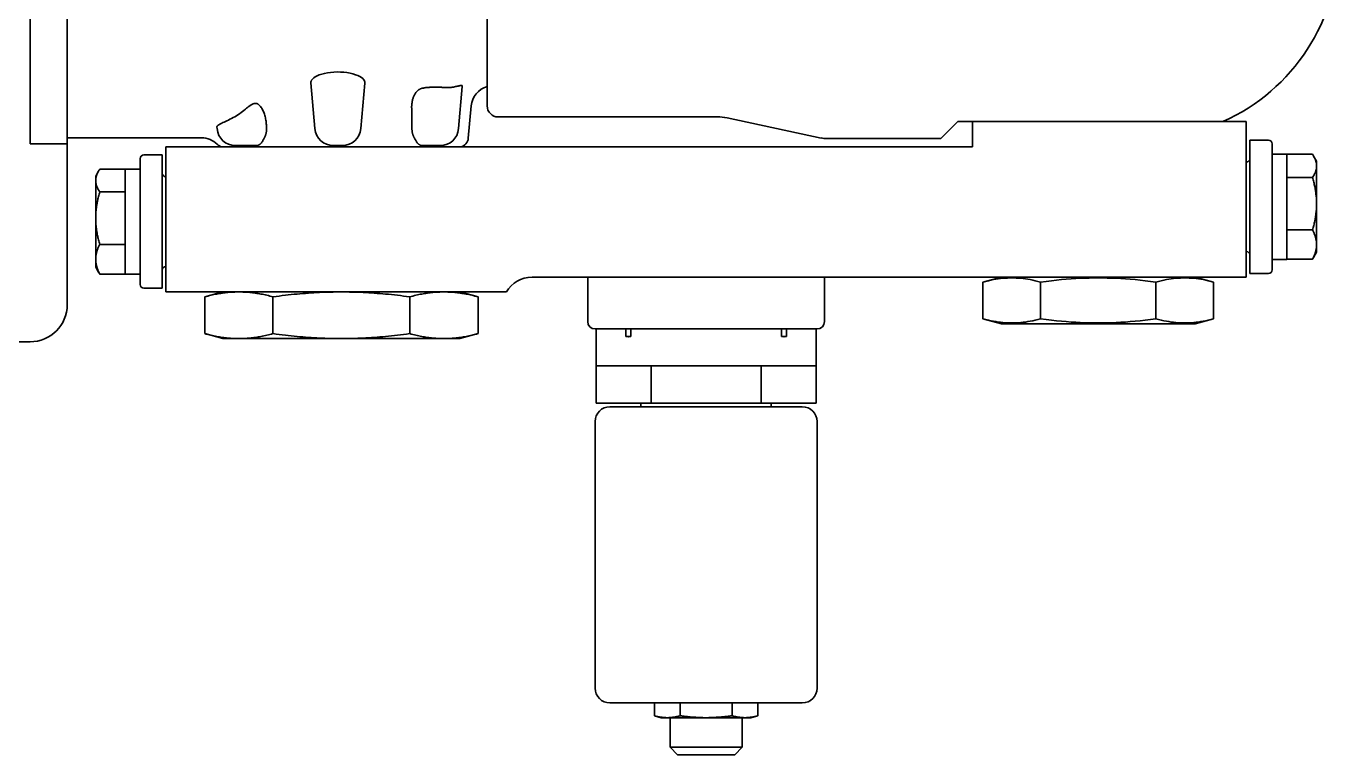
# Model space of a CAD drawing. Extents: x 39751 to 116307, y -36149 to -14965.
# Drawn here: x 54398.2 to 54575.6, y -20774.9 to -20676.5 of the extents above; entities that cross this region are included whole.
import ezdxf

# ---------------------------------------------------------------- set-up
doc = ezdxf.new("R2010")
doc.units = 0
doc.header["$LTSCALE"] = 1500
doc.layers.add('Visible Edges(Atlas Copco)', color=7, linetype='Continuous', lineweight=35)

# ---------------------------------------------------------------- blocks, each defined once
blk = doc.blocks.new('A$C58483152')
at = {"layer": 'Visible Edges(Atlas Copco)'}
for p, q in [((883.6, 570.03), (883.6, 443.88)), ((888.6, 570.03), (888.6, 443.88)), ((945.35, 564.89), (945.35, 449.02)), ((922.08, 445.94), (921.54, 452.11)), ((928.28, 445.94), (928.81, 452.06)), ((941.5, 445.94), (942, 451.64)), ((942.81, 444.64), (943.19, 449)), ((946.85, 447.52), (976.45, 447.52)), ((977.78, 447.38), (990.5, 444.67)), ((908.85, 445.94), (908.84, 446.13)), ((1006.67, 444.6), (1008.95, 446.88)), ((1010.95, 446.88), (1008.95, 446.88)), ((1047.95, 446.88), (1010.95, 446.88)), ((1010.95, 443.48), (1010.95, 446.88)), ((1047.95, 446.88), (1047.95, 425.88)), ((888.6, 443.88), (883.6, 443.88)), ((888.6, 444.7), (906.76, 444.7)), ((888.6, 442.15), (888.6, 443.88)), ((901.95, 443.48), (901.95, 423.88)), ((901.95, 443.48), (1010.95, 443.48)), ((911.34, 443.65), (912.38, 443.65)), ((914.14, 443.65), (912.38, 443.65)), ((924.57, 443.65), (925.79, 443.65)), ((937.97, 443.65), (936.67, 443.65)), ((937.97, 443.65), (939.01, 443.65)), ((991.25, 444.6), (1006.67, 444.6)), ((1048.45, 444.38), (1048.45, 426.38)), ((1048.45, 444.38), (1050.95, 444.38)), ((1051.45, 426.88), (1051.45, 443.88)), ((888.6, 422.15), (888.6, 442.15)), ((898.45, 441.88), (898.45, 424.88)), ((901.45, 442.38), (898.95, 442.38)), ((901.45, 424.38), (901.45, 442.38)), ((1053.45, 442.48), (1051.45, 442.48)), ((1053.45, 439.34), (1053.45, 442.48)), ((1056.9, 442.47), (1053.45, 442.47)), ((1057.45, 441.53), (1057.05, 442.23)), ((892.45, 439.53), (892.84, 440.21)), ((893, 440.46), (896.45, 440.46)), ((896.45, 440.48), (896.45, 437.38)), ((896.45, 440.48), (898.45, 440.48)), ((1057.45, 441.53), (1057.45, 440.9)), ((1057.45, 440.9), (1057.45, 435.79)), ((892.45, 438.92), (892.45, 439.53)), ((892.45, 433.84), (892.45, 438.92)), ((1056.9, 439.34), (1053.45, 439.34)), ((1053.45, 432.25), (1053.45, 439.34)), ((893, 437.38), (896.45, 437.38)), ((896.45, 437.38), (896.45, 430.3)), ((1057.45, 435.79), (1057.45, 430.28)), ((892.45, 428.3), (892.45, 433.84)), ((1056.9, 432.25), (1053.45, 432.25)), ((1053.45, 428.3), (1053.45, 432.25)), ((893, 430.3), (896.45, 430.3)), ((896.45, 430.3), (896.45, 426.3)), ((1057.45, 430.28), (1057.45, 429.23)), ((892.45, 427.23), (892.45, 428.3)), ((1053.45, 428.28), (1051.45, 428.28)), ((1053.45, 428.3), (1056.9, 428.3)), ((1053.45, 428.28), (1053.45, 428.3)), ((1057.45, 429.23), (1057.05, 428.53)), ((892.45, 427.23), (892.84, 426.56)), ((893, 426.3), (896.45, 426.3)), ((896.45, 426.3), (896.45, 426.28)), ((896.45, 426.28), (898.45, 426.28)), ((1047.95, 425.88), (951.42, 425.88)), ((958.95, 419.88), (958.95, 425.88)), ((990.95, 425.88), (990.95, 419.88)), ((1014.85, 425.88), (1012.36, 425.22)), ((1041.05, 425.88), (1043.54, 425.22)), ((1048.45, 426.38), (1050.95, 426.38)), ((901.45, 424.38), (898.95, 424.38)), ((1012.36, 420.25), (1012.36, 425.22)), ((1020.16, 420.25), (1020.16, 425.22)), ((1035.75, 420.25), (1035.75, 425.22)), ((1043.54, 420.25), (1043.54, 425.22)), ((947.95, 423.88), (901.95, 423.88)), ((909.65, 423.88), (907.18, 423.22)), ((907.18, 418.25), (907.18, 423.22)), ((916.41, 418.25), (916.41, 423.22)), ((934.89, 418.25), (934.89, 423.22)), ((941.65, 423.88), (944.13, 423.22)), ((944.13, 418.25), (944.13, 423.22)), ((959.95, 418.88), (960.95, 418.88)), ((960.07, 418.88), (960.07, 413.88)), ((988.95, 418.88), (960.95, 418.88)), ((964.09, 418.88), (964.09, 417.88)), ((964.78, 417.88), (964.78, 418.88)), ((985.13, 418.88), (985.13, 417.88)), ((985.82, 417.88), (985.82, 418.88)), ((988.95, 418.88), (989.95, 418.88)), ((989.84, 418.88), (989.84, 413.88)), ((1014.85, 419.58), (1012.36, 420.25)), ((1041.05, 419.58), (1014.85, 419.58)), ((1041.05, 419.58), (1043.54, 420.25)), ((883.6, 417.15), (863.6, 417.15)), ((909.65, 417.58), (907.18, 418.25)), ((911.8, 417.58), (909.65, 417.58)), ((925.65, 417.58), (911.8, 417.58)), ((939.51, 417.58), (925.65, 417.58)), ((941.65, 417.58), (939.51, 417.58)), ((941.65, 417.58), (944.13, 418.25)), ((964.09, 417.88), (964.78, 417.88)), ((985.13, 417.88), (985.82, 417.88)), ((960.07, 413.88), (967.51, 413.88)), ((960.07, 413.88), (960.07, 408.88)), ((967.51, 413.88), (982.39, 413.88)), ((967.51, 413.88), (967.51, 408.88)), ((982.39, 413.88), (989.84, 413.88)), ((982.39, 413.88), (982.39, 408.88)), ((989.84, 413.88), (989.84, 408.88)), ((967.51, 408.88), (960.07, 408.88)), ((961.95, 408.38), (987.95, 408.38)), ((966.14, 408.88), (966.14, 408.38)), ((982.39, 408.88), (967.51, 408.88)), ((989.84, 408.88), (982.39, 408.88)), ((983.76, 408.88), (983.76, 408.38)), ((959.95, 370.38), (959.95, 406.38)), ((989.95, 406.38), (989.95, 370.38)), ((987.95, 368.38), (961.95, 368.38)), ((967.95, 368.38), (967.95, 366.63)), ((971.45, 368.38), (971.45, 366.63)), ((978.45, 368.38), (978.45, 366.63)), ((981.95, 368.38), (981.95, 366.63)), ((968.89, 366.38), (967.95, 366.63)), ((969.7, 366.38), (968.89, 366.38)), ((974.95, 366.38), (969.7, 366.38)), ((970.09, 366.38), (970.09, 362.38)), ((980.2, 366.38), (974.95, 366.38)), ((979.82, 366.38), (979.82, 362.38)), ((981.01, 366.38), (980.2, 366.38)), ((981.01, 366.38), (981.95, 366.63)), ((979.82, 362.38), (970.09, 362.38)), ((971.09, 361.38), (970.09, 362.38)), ((978.82, 361.38), (979.82, 362.38)), ((971.09, 361.38), (978.82, 361.38))]:
    blk.add_line(p, q, dxfattribs=at)
at = {"layer": 'Visible Edges(Atlas Copco)', "flags": 128}
for points in [[(928.78, 452.38), (928.69, 452.54), (928.55, 452.69), (928.36, 452.84), (928.13, 452.98), (927.86, 453.11), (927.56, 453.22), (927.21, 453.33), (926.82, 453.43), (926.41, 453.5), (925.97, 453.55), (925.53, 453.58), (925.09, 453.59), (924.65, 453.57), (924.2, 453.53), (923.77, 453.47), (923.37, 453.39), (923, 453.29), (922.67, 453.18), (922.38, 453.06), (922.12, 452.92), (921.91, 452.78), (921.74, 452.63), (921.62, 452.47), (921.55, 452.32)], [(928.78, 452.38), (928.79, 452.37), (928.79, 452.36), (928.79, 452.35), (928.8, 452.34), (928.8, 452.33), (928.8, 452.32), (928.8, 452.31), (928.81, 452.29), (928.81, 452.28), (928.81, 452.27), (928.81, 452.26), (928.81, 452.24), (928.81, 452.23), (928.82, 452.21), (928.82, 452.2), (928.82, 452.19), (928.82, 452.17), (928.82, 452.16), (928.82, 452.14), (928.82, 452.13), (928.82, 452.11), (928.81, 452.09), (928.81, 452.08), (928.81, 452.06)], [(921.54, 452.11), (921.54, 452.12), (921.53, 452.13), (921.53, 452.14), (921.53, 452.15), (921.53, 452.16), (921.53, 452.17), (921.53, 452.18), (921.53, 452.19), (921.53, 452.2), (921.53, 452.21), (921.53, 452.22), (921.53, 452.23), (921.53, 452.23), (921.54, 452.24), (921.54, 452.25), (921.54, 452.26), (921.54, 452.27), (921.54, 452.28), (921.54, 452.28), (921.54, 452.29), (921.54, 452.3), (921.55, 452.31), (921.55, 452.32), (921.55, 452.32)], [(935.15, 448.8), (935.15, 448.91), (935.16, 449.02), (935.16, 449.13), (935.17, 449.23), (935.18, 449.34), (935.2, 449.44), (935.21, 449.55), (935.23, 449.65), (935.25, 449.75), (935.28, 449.85), (935.31, 449.95), (935.34, 450.05), (935.37, 450.14), (935.41, 450.23), (935.44, 450.32), (935.48, 450.41), (935.53, 450.49), (935.57, 450.57), (935.62, 450.65), (935.67, 450.73), (935.72, 450.8), (935.78, 450.87), (935.83, 450.94), (935.89, 451)], [(935.89, 451), (935.92, 451.03), (935.95, 451.06), (935.98, 451.08), (936.01, 451.11), (936.04, 451.13), (936.07, 451.16), (936.1, 451.18), (936.13, 451.2), (936.17, 451.22), (936.2, 451.24), (936.24, 451.26), (936.27, 451.28), (936.31, 451.3), (936.34, 451.31), (936.38, 451.33), (936.42, 451.34), (936.46, 451.35), (936.5, 451.37), (936.54, 451.38), (936.58, 451.39), (936.62, 451.4), (936.66, 451.41), (936.7, 451.42), (936.75, 451.42)], [(939.4, 451.5), (939.29, 451.51), (939.17, 451.52), (939.06, 451.53), (938.95, 451.53), (938.84, 451.54), (938.72, 451.54), (938.61, 451.55), (938.5, 451.55), (938.39, 451.55), (938.28, 451.55), (938.17, 451.55), (938.06, 451.54), (937.94, 451.54), (937.83, 451.53), (937.72, 451.53), (937.61, 451.52), (937.5, 451.51), (937.38, 451.5), (937.27, 451.49), (937.17, 451.48), (937.06, 451.47), (936.95, 451.45), (936.85, 451.44), (936.75, 451.42)], [(942, 451.64), (942, 451.69), (941.99, 451.72), (941.96, 451.75), (941.93, 451.76), (941.89, 451.77), (941.83, 451.77), (941.77, 451.76), (941.69, 451.75), (941.61, 451.73), (941.52, 451.71), (941.42, 451.69), (941.31, 451.66), (941.19, 451.63), (941.07, 451.61), (940.93, 451.58), (940.79, 451.55), (940.63, 451.53), (940.47, 451.51), (940.3, 451.5), (940.13, 451.49), (939.95, 451.48), (939.77, 451.48), (939.59, 451.49), (939.4, 451.5)], [(912.68, 448.56), (912.76, 448.63), (912.83, 448.69), (912.91, 448.75), (912.98, 448.81), (913.06, 448.87), (913.13, 448.93), (913.2, 448.98), (913.27, 449.03), (913.34, 449.08), (913.41, 449.12), (913.48, 449.16), (913.55, 449.2), (913.62, 449.23), (913.7, 449.27), (913.77, 449.29), (913.84, 449.31), (913.91, 449.33), (913.98, 449.34), (914.04, 449.35), (914.11, 449.34), (914.17, 449.34), (914.24, 449.32), (914.3, 449.3), (914.35, 449.27)], [(914.35, 449.27), (914.46, 449.2), (914.55, 449.12), (914.65, 449.03), (914.74, 448.92), (914.82, 448.81), (914.9, 448.7), (914.97, 448.57), (915.04, 448.44), (915.1, 448.3), (915.16, 448.16), (915.21, 448.02), (915.26, 447.87), (915.31, 447.72), (915.35, 447.57), (915.38, 447.41), (915.42, 447.25), (915.45, 447.09), (915.47, 446.93), (915.5, 446.77), (915.51, 446.6), (915.53, 446.44), (915.54, 446.27), (915.55, 446.1), (915.55, 445.94)], [(935.19, 445.94), (935.19, 446.05), (935.19, 446.17), (935.18, 446.29), (935.18, 446.41), (935.18, 446.53), (935.18, 446.65), (935.18, 446.77), (935.18, 446.89), (935.18, 447.01), (935.17, 447.13), (935.17, 447.24), (935.17, 447.36), (935.17, 447.48), (935.17, 447.6), (935.17, 447.72), (935.17, 447.84), (935.16, 447.96), (935.16, 448.08), (935.16, 448.2), (935.16, 448.32), (935.16, 448.44), (935.16, 448.56), (935.16, 448.68), (935.15, 448.8)], [(912.68, 448.56), (912.49, 448.4), (912.29, 448.25), (912.09, 448.1), (911.88, 447.95), (911.67, 447.81), (911.46, 447.68), (911.24, 447.55), (911.03, 447.43), (910.81, 447.32), (910.6, 447.21), (910.39, 447.1), (910.19, 447.01), (910, 446.92), (909.81, 446.83), (909.64, 446.75), (909.48, 446.67), (909.34, 446.6), (909.21, 446.52), (909.1, 446.46), (909, 446.39), (908.93, 446.32), (908.87, 446.26), (908.84, 446.2), (908.84, 446.13)], [(915.23, 444.64), (915.25, 444.68), (915.27, 444.72), (915.29, 444.77), (915.31, 444.81), (915.33, 444.85), (915.35, 444.9), (915.37, 444.94), (915.39, 444.99), (915.4, 445.03), (915.42, 445.08), (915.43, 445.13), (915.45, 445.18), (915.46, 445.22), (915.47, 445.27), (915.48, 445.32), (915.49, 445.37), (915.5, 445.42), (915.51, 445.47), (915.52, 445.52), (915.53, 445.57), (915.53, 445.62), (915.54, 445.67), (915.54, 445.72), (915.55, 445.77)], [(915.55, 445.94), (915.55, 445.93), (915.55, 445.92), (915.55, 445.91), (915.55, 445.91), (915.55, 445.9), (915.55, 445.89), (915.55, 445.89), (915.55, 445.88), (915.55, 445.87), (915.55, 445.87), (915.55, 445.86), (915.55, 445.85), (915.55, 445.85), (915.55, 445.84), (915.55, 445.83), (915.55, 445.83), (915.55, 445.82), (915.55, 445.81), (915.55, 445.81), (915.55, 445.8), (915.55, 445.79), (915.55, 445.79), (915.55, 445.78), (915.55, 445.77)], [(935.53, 444.64), (935.5, 444.69), (935.48, 444.73), (935.45, 444.78), (935.43, 444.83), (935.41, 444.88), (935.38, 444.93), (935.36, 444.99), (935.35, 445.04), (935.33, 445.09), (935.31, 445.15), (935.29, 445.2), (935.28, 445.25), (935.26, 445.31), (935.25, 445.37), (935.24, 445.42), (935.23, 445.48), (935.22, 445.54), (935.21, 445.59), (935.21, 445.65), (935.2, 445.71), (935.19, 445.76), (935.19, 445.82), (935.19, 445.88), (935.19, 445.94)], [(915.23, 444.64), (915.19, 444.56), (915.14, 444.49), (915.1, 444.41), (915.06, 444.34), (915.02, 444.28), (914.98, 444.21), (914.94, 444.15), (914.9, 444.09), (914.86, 444.04), (914.82, 443.99), (914.78, 443.94), (914.74, 443.89), (914.69, 443.85), (914.65, 443.82), (914.61, 443.79), (914.57, 443.76), (914.52, 443.73), (914.47, 443.71), (914.43, 443.69), (914.38, 443.68), (914.32, 443.67), (914.27, 443.66), (914.21, 443.65), (914.14, 443.65)], [(936.67, 443.65), (936.6, 443.65), (936.53, 443.66), (936.47, 443.67), (936.41, 443.68), (936.36, 443.7), (936.31, 443.72), (936.26, 443.74), (936.21, 443.76), (936.17, 443.79), (936.12, 443.83), (936.08, 443.86), (936.03, 443.9), (935.99, 443.95), (935.95, 443.99), (935.91, 444.04), (935.87, 444.1), (935.83, 444.16), (935.78, 444.22), (935.74, 444.28), (935.7, 444.35), (935.66, 444.42), (935.61, 444.49), (935.57, 444.56), (935.53, 444.64)], [(1056.9, 442.47), (1056.95, 442.4), (1056.99, 442.33), (1057.03, 442.26), (1057.07, 442.19), (1057.11, 442.13), (1057.14, 442.06), (1057.18, 441.99), (1057.21, 441.93), (1057.24, 441.86), (1057.26, 441.8), (1057.29, 441.73), (1057.31, 441.67), (1057.33, 441.6), (1057.35, 441.54), (1057.37, 441.48), (1057.39, 441.41), (1057.4, 441.35), (1057.42, 441.29), (1057.43, 441.22), (1057.44, 441.16), (1057.44, 441.09), (1057.45, 441.03), (1057.45, 440.97), (1057.45, 440.9)], [(892.45, 438.92), (892.45, 438.99), (892.46, 439.05), (892.46, 439.11), (892.47, 439.18), (892.48, 439.24), (892.49, 439.3), (892.5, 439.36), (892.51, 439.43), (892.53, 439.49), (892.55, 439.55), (892.57, 439.61), (892.59, 439.68), (892.62, 439.74), (892.64, 439.8), (892.67, 439.87), (892.7, 439.93), (892.73, 440), (892.76, 440.06), (892.8, 440.13), (892.83, 440.19), (892.87, 440.26), (892.91, 440.33), (892.96, 440.39), (893, 440.46)], [(1057.45, 440.9), (1057.45, 440.84), (1057.45, 440.77), (1057.44, 440.71), (1057.44, 440.64), (1057.43, 440.58), (1057.42, 440.52), (1057.4, 440.45), (1057.39, 440.39), (1057.37, 440.33), (1057.35, 440.26), (1057.33, 440.2), (1057.31, 440.13), (1057.29, 440.07), (1057.26, 440.01), (1057.24, 439.94), (1057.21, 439.88), (1057.18, 439.81), (1057.14, 439.74), (1057.11, 439.68), (1057.07, 439.61), (1057.03, 439.54), (1056.99, 439.47), (1056.95, 439.41), (1056.9, 439.34)], [(893, 437.38), (892.96, 437.45), (892.91, 437.52), (892.87, 437.59), (892.83, 437.65), (892.8, 437.72), (892.76, 437.79), (892.73, 437.85), (892.7, 437.92), (892.67, 437.98), (892.64, 438.04), (892.62, 438.11), (892.59, 438.17), (892.57, 438.23), (892.55, 438.29), (892.53, 438.36), (892.51, 438.42), (892.5, 438.48), (892.49, 438.55), (892.48, 438.61), (892.47, 438.67), (892.46, 438.73), (892.46, 438.8), (892.45, 438.86), (892.45, 438.92)], [(1056.9, 439.34), (1056.95, 439.18), (1056.99, 439.02), (1057.03, 438.87), (1057.07, 438.71), (1057.11, 438.56), (1057.14, 438.41), (1057.18, 438.26), (1057.21, 438.11), (1057.24, 437.97), (1057.26, 437.82), (1057.29, 437.67), (1057.31, 437.53), (1057.33, 437.38), (1057.35, 437.24), (1057.37, 437.1), (1057.39, 436.95), (1057.4, 436.81), (1057.42, 436.66), (1057.43, 436.52), (1057.44, 436.38), (1057.44, 436.23), (1057.45, 436.09), (1057.45, 435.94), (1057.45, 435.79)], [(892.45, 433.84), (892.45, 433.99), (892.46, 434.14), (892.46, 434.28), (892.47, 434.43), (892.48, 434.57), (892.49, 434.71), (892.5, 434.86), (892.51, 435), (892.53, 435.15), (892.55, 435.29), (892.57, 435.43), (892.59, 435.58), (892.62, 435.72), (892.64, 435.87), (892.67, 436.02), (892.7, 436.16), (892.73, 436.31), (892.76, 436.46), (892.8, 436.61), (892.83, 436.76), (892.87, 436.92), (892.91, 437.07), (892.96, 437.23), (893, 437.38)], [(1057.45, 435.79), (1057.45, 435.65), (1057.45, 435.5), (1057.44, 435.36), (1057.44, 435.21), (1057.43, 435.07), (1057.42, 434.92), (1057.4, 434.78), (1057.39, 434.63), (1057.37, 434.49), (1057.35, 434.35), (1057.33, 434.2), (1057.31, 434.06), (1057.29, 433.91), (1057.26, 433.77), (1057.24, 433.62), (1057.21, 433.47), (1057.18, 433.32), (1057.14, 433.18), (1057.11, 433.02), (1057.07, 432.87), (1057.03, 432.72), (1056.99, 432.57), (1056.95, 432.41), (1056.9, 432.25)], [(893, 430.3), (892.96, 430.46), (892.91, 430.62), (892.87, 430.77), (892.83, 430.93), (892.8, 431.08), (892.76, 431.23), (892.73, 431.38), (892.7, 431.52), (892.67, 431.67), (892.64, 431.82), (892.62, 431.96), (892.59, 432.11), (892.57, 432.25), (892.55, 432.4), (892.53, 432.54), (892.51, 432.69), (892.5, 432.83), (892.49, 432.97), (892.48, 433.12), (892.47, 433.26), (892.46, 433.41), (892.46, 433.55), (892.45, 433.7), (892.45, 433.84)], [(1056.9, 432.25), (1056.95, 432.16), (1056.99, 432.08), (1057.03, 431.99), (1057.07, 431.9), (1057.11, 431.82), (1057.14, 431.74), (1057.18, 431.65), (1057.21, 431.57), (1057.24, 431.49), (1057.26, 431.41), (1057.29, 431.32), (1057.31, 431.24), (1057.33, 431.16), (1057.35, 431.08), (1057.37, 431), (1057.39, 430.92), (1057.4, 430.84), (1057.42, 430.76), (1057.43, 430.68), (1057.44, 430.6), (1057.44, 430.52), (1057.45, 430.44), (1057.45, 430.36), (1057.45, 430.28)], [(892.45, 428.3), (892.45, 428.39), (892.46, 428.47), (892.46, 428.55), (892.47, 428.63), (892.48, 428.71), (892.49, 428.8), (892.5, 428.88), (892.51, 428.96), (892.53, 429.04), (892.55, 429.12), (892.57, 429.2), (892.59, 429.28), (892.62, 429.37), (892.64, 429.45), (892.67, 429.53), (892.7, 429.61), (892.73, 429.7), (892.76, 429.78), (892.8, 429.87), (892.83, 429.95), (892.87, 430.04), (892.91, 430.13), (892.96, 430.22), (893, 430.3)], [(1057.45, 430.28), (1057.45, 430.19), (1057.45, 430.11), (1057.44, 430.03), (1057.44, 429.95), (1057.43, 429.87), (1057.42, 429.79), (1057.4, 429.71), (1057.39, 429.63), (1057.37, 429.55), (1057.35, 429.47), (1057.33, 429.39), (1057.31, 429.31), (1057.29, 429.23), (1057.26, 429.14), (1057.24, 429.06), (1057.21, 428.98), (1057.18, 428.9), (1057.14, 428.81), (1057.11, 428.73), (1057.07, 428.65), (1057.03, 428.56), (1056.99, 428.47), (1056.95, 428.39), (1056.9, 428.3)], [(893, 426.3), (892.96, 426.39), (892.91, 426.48), (892.87, 426.57), (892.83, 426.65), (892.8, 426.74), (892.76, 426.82), (892.73, 426.91), (892.7, 426.99), (892.67, 427.08), (892.64, 427.16), (892.62, 427.24), (892.59, 427.32), (892.57, 427.41), (892.55, 427.49), (892.53, 427.57), (892.51, 427.65), (892.5, 427.73), (892.49, 427.81), (892.48, 427.89), (892.47, 427.97), (892.46, 428.06), (892.46, 428.14), (892.45, 428.22), (892.45, 428.3)], [(1056.9, 428.3), (1056.91, 428.31), (1056.92, 428.32), (1056.92, 428.33), (1056.93, 428.34), (1056.93, 428.35), (1056.94, 428.36), (1056.95, 428.37), (1056.95, 428.38), (1056.96, 428.39), (1056.97, 428.4), (1056.97, 428.41), (1056.98, 428.42), (1056.98, 428.43), (1056.99, 428.44), (1057, 428.45), (1057, 428.45), (1057.01, 428.46), (1057.01, 428.47), (1057.02, 428.48), (1057.02, 428.49), (1057.03, 428.5), (1057.04, 428.51), (1057.04, 428.52), (1057.05, 428.53)], [(892.84, 426.56), (892.85, 426.55), (892.85, 426.54), (892.86, 426.53), (892.87, 426.52), (892.87, 426.51), (892.88, 426.5), (892.89, 426.49), (892.89, 426.47), (892.9, 426.46), (892.9, 426.45), (892.91, 426.44), (892.92, 426.43), (892.92, 426.42), (892.93, 426.41), (892.94, 426.4), (892.94, 426.39), (892.95, 426.38), (892.96, 426.37), (892.97, 426.36), (892.97, 426.35), (892.98, 426.34), (892.99, 426.32), (892.99, 426.31), (893, 426.3)], [(1012.36, 425.22), (1012.73, 425.31), (1013.09, 425.4), (1013.43, 425.47), (1013.77, 425.54), (1014.1, 425.59), (1014.42, 425.64), (1014.73, 425.68), (1015.05, 425.72), (1015.35, 425.74), (1015.66, 425.76), (1015.96, 425.77), (1016.26, 425.78), (1016.56, 425.77), (1016.86, 425.76), (1017.17, 425.74), (1017.48, 425.72), (1017.79, 425.68), (1018.1, 425.64), (1018.42, 425.59), (1018.75, 425.54), (1019.09, 425.47), (1019.43, 425.4), (1019.79, 425.31), (1020.16, 425.22)], [(1020.16, 425.22), (1020.89, 425.31), (1021.61, 425.4), (1022.3, 425.47), (1022.97, 425.54), (1023.63, 425.59), (1024.27, 425.64), (1024.9, 425.68), (1025.52, 425.72), (1026.14, 425.74), (1026.74, 425.76), (1027.35, 425.77), (1027.95, 425.78), (1028.56, 425.77), (1029.16, 425.76), (1029.77, 425.74), (1030.38, 425.72), (1031, 425.68), (1031.64, 425.64), (1032.28, 425.59), (1032.93, 425.54), (1033.61, 425.47), (1034.3, 425.4), (1035.01, 425.31), (1035.75, 425.22)], [(1035.75, 425.22), (1036.11, 425.31), (1036.47, 425.4), (1036.82, 425.47), (1037.15, 425.54), (1037.48, 425.59), (1037.8, 425.64), (1038.12, 425.68), (1038.43, 425.72), (1038.74, 425.74), (1039.04, 425.76), (1039.34, 425.77), (1039.64, 425.78), (1039.95, 425.77), (1040.25, 425.76), (1040.55, 425.74), (1040.86, 425.72), (1041.17, 425.68), (1041.49, 425.64), (1041.81, 425.59), (1042.13, 425.54), (1042.47, 425.47), (1042.82, 425.4), (1043.17, 425.31), (1043.54, 425.22)], [(907.18, 423.22), (907.39, 423.28), (907.6, 423.33), (907.81, 423.38), (908.01, 423.43), (908.21, 423.47), (908.41, 423.52), (908.61, 423.56), (908.8, 423.59), (909, 423.63), (909.19, 423.66), (909.38, 423.69), (909.57, 423.72), (909.76, 423.75), (909.95, 423.77), (910.13, 423.79), (910.32, 423.81), (910.5, 423.83), (910.69, 423.84), (910.87, 423.85), (911.06, 423.86), (911.24, 423.87), (911.43, 423.88), (911.61, 423.88), (911.8, 423.88)], [(911.8, 423.88), (911.98, 423.88), (912.17, 423.88), (912.35, 423.87), (912.53, 423.86), (912.72, 423.85), (912.9, 423.84), (913.09, 423.83), (913.27, 423.81), (913.46, 423.79), (913.65, 423.77), (913.83, 423.75), (914.02, 423.72), (914.21, 423.69), (914.4, 423.66), (914.59, 423.63), (914.79, 423.59), (914.98, 423.56), (915.18, 423.52), (915.38, 423.47), (915.58, 423.43), (915.79, 423.38), (915.99, 423.33), (916.2, 423.28), (916.41, 423.22)], [(916.41, 423.22), (916.84, 423.28), (917.26, 423.33), (917.67, 423.38), (918.08, 423.43), (918.48, 423.47), (918.88, 423.52), (919.28, 423.56), (919.67, 423.59), (920.06, 423.63), (920.44, 423.66), (920.82, 423.69), (921.2, 423.72), (921.58, 423.75), (921.95, 423.77), (922.33, 423.79), (922.7, 423.81), (923.07, 423.83), (923.44, 423.84), (923.81, 423.85), (924.17, 423.86), (924.54, 423.87), (924.91, 423.88), (925.28, 423.88), (925.65, 423.88)], [(925.65, 423.88), (926.02, 423.88), (926.39, 423.88), (926.76, 423.87), (927.13, 423.86), (927.5, 423.85), (927.87, 423.84), (928.24, 423.83), (928.61, 423.81), (928.98, 423.79), (929.35, 423.77), (929.73, 423.75), (930.1, 423.72), (930.48, 423.69), (930.86, 423.66), (931.25, 423.63), (931.63, 423.59), (932.03, 423.56), (932.42, 423.52), (932.82, 423.47), (933.22, 423.43), (933.63, 423.38), (934.05, 423.33), (934.46, 423.28), (934.89, 423.22)], [(934.89, 423.22), (935.1, 423.28), (935.31, 423.33), (935.52, 423.38), (935.72, 423.43), (935.92, 423.47), (936.12, 423.52), (936.32, 423.56), (936.52, 423.59), (936.71, 423.63), (936.9, 423.66), (937.09, 423.69), (937.28, 423.72), (937.47, 423.75), (937.66, 423.77), (937.85, 423.79), (938.03, 423.81), (938.22, 423.83), (938.4, 423.84), (938.59, 423.85), (938.77, 423.86), (938.95, 423.87), (939.14, 423.88), (939.32, 423.88), (939.51, 423.88)], [(939.51, 423.88), (939.69, 423.88), (939.88, 423.88), (940.06, 423.87), (940.25, 423.86), (940.43, 423.85), (940.62, 423.84), (940.8, 423.83), (940.99, 423.81), (941.17, 423.79), (941.36, 423.77), (941.55, 423.75), (941.73, 423.72), (941.92, 423.69), (942.11, 423.66), (942.31, 423.63), (942.5, 423.59), (942.7, 423.56), (942.89, 423.52), (943.09, 423.47), (943.29, 423.43), (943.5, 423.38), (943.71, 423.33), (943.91, 423.28), (944.13, 423.22)], [(1020.16, 420.25), (1019.79, 420.15), (1019.43, 420.07), (1019.09, 419.99), (1018.75, 419.93), (1018.42, 419.87), (1018.1, 419.82), (1017.79, 419.78), (1017.48, 419.75), (1017.17, 419.72), (1016.86, 419.7), (1016.56, 419.69), (1016.26, 419.69), (1015.96, 419.69), (1015.66, 419.7), (1015.35, 419.72), (1015.05, 419.75), (1014.73, 419.78), (1014.42, 419.82), (1014.1, 419.87), (1013.77, 419.93), (1013.43, 419.99), (1013.09, 420.07), (1012.73, 420.15), (1012.36, 420.25)], [(1035.75, 420.25), (1035.01, 420.15), (1034.3, 420.07), (1033.61, 419.99), (1032.93, 419.93), (1032.28, 419.87), (1031.64, 419.82), (1031, 419.78), (1030.38, 419.75), (1029.77, 419.72), (1029.16, 419.7), (1028.56, 419.69), (1027.95, 419.69), (1027.35, 419.69), (1026.74, 419.7), (1026.14, 419.72), (1025.52, 419.75), (1024.9, 419.78), (1024.27, 419.82), (1023.63, 419.87), (1022.97, 419.93), (1022.3, 419.99), (1021.61, 420.07), (1020.89, 420.15), (1020.16, 420.25)], [(1043.54, 420.25), (1043.17, 420.15), (1042.82, 420.07), (1042.47, 419.99), (1042.13, 419.93), (1041.81, 419.87), (1041.49, 419.82), (1041.17, 419.78), (1040.86, 419.75), (1040.55, 419.72), (1040.25, 419.7), (1039.95, 419.69), (1039.64, 419.69), (1039.34, 419.69), (1039.04, 419.7), (1038.74, 419.72), (1038.43, 419.75), (1038.12, 419.78), (1037.8, 419.82), (1037.48, 419.87), (1037.15, 419.93), (1036.82, 419.99), (1036.47, 420.07), (1036.11, 420.15), (1035.75, 420.25)], [(911.8, 417.58), (911.61, 417.58), (911.43, 417.59), (911.24, 417.59), (911.06, 417.6), (910.87, 417.61), (910.69, 417.62), (910.5, 417.64), (910.32, 417.66), (910.13, 417.67), (909.95, 417.7), (909.76, 417.72), (909.57, 417.75), (909.38, 417.77), (909.19, 417.8), (909, 417.84), (908.8, 417.87), (908.61, 417.91), (908.41, 417.95), (908.21, 417.99), (908.01, 418.04), (907.81, 418.09), (907.6, 418.14), (907.39, 418.19), (907.18, 418.25)], [(916.41, 418.25), (916.2, 418.19), (915.99, 418.14), (915.79, 418.09), (915.58, 418.04), (915.38, 417.99), (915.18, 417.95), (914.98, 417.91), (914.79, 417.87), (914.59, 417.84), (914.4, 417.8), (914.21, 417.77), (914.02, 417.75), (913.83, 417.72), (913.65, 417.7), (913.46, 417.67), (913.27, 417.66), (913.09, 417.64), (912.9, 417.62), (912.72, 417.61), (912.53, 417.6), (912.35, 417.59), (912.17, 417.59), (911.98, 417.58), (911.8, 417.58)], [(925.65, 417.58), (925.28, 417.58), (924.91, 417.59), (924.54, 417.59), (924.17, 417.6), (923.81, 417.61), (923.44, 417.62), (923.07, 417.64), (922.7, 417.66), (922.33, 417.67), (921.95, 417.7), (921.58, 417.72), (921.2, 417.75), (920.82, 417.77), (920.44, 417.8), (920.06, 417.84), (919.67, 417.87), (919.28, 417.91), (918.88, 417.95), (918.48, 417.99), (918.08, 418.04), (917.67, 418.09), (917.26, 418.14), (916.84, 418.19), (916.41, 418.25)], [(934.89, 418.25), (934.46, 418.19), (934.05, 418.14), (933.63, 418.09), (933.22, 418.04), (932.82, 417.99), (932.42, 417.95), (932.03, 417.91), (931.63, 417.87), (931.25, 417.84), (930.86, 417.8), (930.48, 417.77), (930.1, 417.75), (929.73, 417.72), (929.35, 417.7), (928.98, 417.67), (928.61, 417.66), (928.24, 417.64), (927.87, 417.62), (927.5, 417.61), (927.13, 417.6), (926.76, 417.59), (926.39, 417.59), (926.02, 417.58), (925.65, 417.58)], [(939.51, 417.58), (939.32, 417.58), (939.14, 417.59), (938.95, 417.59), (938.77, 417.6), (938.59, 417.61), (938.4, 417.62), (938.22, 417.64), (938.03, 417.66), (937.85, 417.67), (937.66, 417.7), (937.47, 417.72), (937.28, 417.75), (937.09, 417.77), (936.9, 417.8), (936.71, 417.84), (936.52, 417.87), (936.32, 417.91), (936.12, 417.95), (935.92, 417.99), (935.72, 418.04), (935.52, 418.09), (935.31, 418.14), (935.1, 418.19), (934.89, 418.25)], [(944.13, 418.25), (943.91, 418.19), (943.71, 418.14), (943.5, 418.09), (943.29, 418.04), (943.09, 417.99), (942.89, 417.95), (942.7, 417.91), (942.5, 417.87), (942.31, 417.84), (942.11, 417.8), (941.92, 417.77), (941.73, 417.75), (941.55, 417.72), (941.36, 417.7), (941.17, 417.67), (940.99, 417.66), (940.8, 417.64), (940.62, 417.62), (940.43, 417.61), (940.25, 417.6), (940.06, 417.59), (939.88, 417.59), (939.69, 417.58), (939.51, 417.58)], [(964.78, 417.88), (964.75, 417.88), (964.72, 417.87), (964.69, 417.87), (964.66, 417.86), (964.63, 417.86), (964.6, 417.85), (964.57, 417.85), (964.54, 417.85), (964.52, 417.85), (964.49, 417.85), (964.46, 417.84), (964.43, 417.84), (964.4, 417.84), (964.37, 417.85), (964.34, 417.85), (964.31, 417.85), (964.28, 417.85), (964.25, 417.85), (964.23, 417.86), (964.2, 417.86), (964.17, 417.87), (964.14, 417.87), (964.11, 417.88), (964.09, 417.88)], [(985.82, 417.88), (985.79, 417.88), (985.76, 417.87), (985.74, 417.87), (985.71, 417.86), (985.68, 417.86), (985.65, 417.85), (985.62, 417.85), (985.59, 417.85), (985.57, 417.85), (985.54, 417.85), (985.51, 417.84), (985.48, 417.84), (985.45, 417.84), (985.42, 417.85), (985.39, 417.85), (985.36, 417.85), (985.33, 417.85), (985.3, 417.85), (985.27, 417.86), (985.24, 417.86), (985.21, 417.87), (985.18, 417.87), (985.15, 417.88), (985.13, 417.88)], [(969.7, 366.38), (969.63, 366.38), (969.56, 366.38), (969.49, 366.39), (969.42, 366.39), (969.35, 366.39), (969.28, 366.4), (969.2, 366.4), (969.13, 366.41), (969.06, 366.42), (968.99, 366.43), (968.92, 366.44), (968.85, 366.45), (968.78, 366.46), (968.71, 366.47), (968.63, 366.48), (968.56, 366.49), (968.49, 366.51), (968.41, 366.52), (968.34, 366.54), (968.26, 366.56), (968.19, 366.57), (968.11, 366.59), (968.03, 366.61), (967.95, 366.63)], [(971.45, 366.63), (971.37, 366.61), (971.3, 366.59), (971.22, 366.57), (971.14, 366.56), (971.07, 366.54), (970.99, 366.52), (970.92, 366.51), (970.84, 366.49), (970.77, 366.48), (970.7, 366.47), (970.63, 366.46), (970.55, 366.45), (970.48, 366.44), (970.41, 366.43), (970.34, 366.42), (970.27, 366.41), (970.2, 366.4), (970.13, 366.4), (970.06, 366.39), (969.99, 366.39), (969.92, 366.39), (969.85, 366.38), (969.77, 366.38), (969.7, 366.38)], [(974.95, 366.38), (974.81, 366.38), (974.67, 366.38), (974.52, 366.39), (974.38, 366.39), (974.24, 366.39), (974.1, 366.4), (973.96, 366.4), (973.82, 366.41), (973.67, 366.42), (973.53, 366.43), (973.39, 366.44), (973.25, 366.45), (973.1, 366.46), (972.96, 366.47), (972.81, 366.48), (972.67, 366.49), (972.52, 366.51), (972.37, 366.52), (972.22, 366.54), (972.07, 366.56), (971.92, 366.57), (971.77, 366.59), (971.61, 366.61), (971.45, 366.63)], [(978.45, 366.63), (978.29, 366.61), (978.14, 366.59), (977.98, 366.57), (977.83, 366.56), (977.68, 366.54), (977.53, 366.52), (977.38, 366.51), (977.24, 366.49), (977.09, 366.48), (976.95, 366.47), (976.8, 366.46), (976.66, 366.45), (976.51, 366.44), (976.37, 366.43), (976.23, 366.42), (976.09, 366.41), (975.95, 366.4), (975.81, 366.4), (975.66, 366.39), (975.52, 366.39), (975.38, 366.39), (975.24, 366.38), (975.1, 366.38), (974.95, 366.38)], [(980.2, 366.38), (980.13, 366.38), (980.06, 366.38), (979.99, 366.39), (979.92, 366.39), (979.85, 366.39), (979.78, 366.4), (979.7, 366.4), (979.63, 366.41), (979.56, 366.42), (979.49, 366.43), (979.42, 366.44), (979.35, 366.45), (979.28, 366.46), (979.21, 366.47), (979.13, 366.48), (979.06, 366.49), (978.99, 366.51), (978.91, 366.52), (978.84, 366.54), (978.76, 366.56), (978.69, 366.57), (978.61, 366.59), (978.53, 366.61), (978.45, 366.63)], [(981.95, 366.63), (981.87, 366.61), (981.8, 366.59), (981.72, 366.57), (981.64, 366.56), (981.57, 366.54), (981.49, 366.52), (981.42, 366.51), (981.34, 366.49), (981.27, 366.48), (981.2, 366.47), (981.13, 366.46), (981.05, 366.45), (980.98, 366.44), (980.91, 366.43), (980.84, 366.42), (980.77, 366.41), (980.7, 366.4), (980.63, 366.4), (980.56, 366.39), (980.49, 366.39), (980.42, 366.39), (980.35, 366.38), (980.27, 366.38), (980.2, 366.38)]]:
    blk.add_lwpolyline(points, dxfattribs=at)
at = {"layer": 'Visible Edges(Atlas Copco)'}
for centre, radius, start, end in [((1034.05, 471), 26.4, 294.0245, 0), ((946.18, 448.74), 3, 105.9343, 175), ((946.85, 449.02), 1.5, 180, 270), ((976.45, 441.12), 6.4, 78, 90), ((911.34, 446.15), 2.5, 185, 270), ((924.57, 446.15), 2.5, 185, 270), ((925.79, 446.15), 2.5, 270, 355), ((939.01, 446.15), 2.5, 270, 355), ((906.76, 441.7), 3, 45.1782, 90), ((909.79, 444.75), 1.3, 225.1782, 257.6671), ((941.51, 444.75), 1.3, 282.3329, 355), ((991.25, 448.2), 3.6, 258, 270), ((1050.95, 443.88), 0.5, 0, 90), ((898.95, 441.88), 0.5, 90, 180), ((1047.95, 441.93), 0.5, 270, 0), ((901.95, 439.93), 0.5, 180, 270), ((1047.95, 428.83), 0.5, 0, 90), ((901.95, 426.83), 0.5, 90, 180), ((951.42, 421.88), 4, 90, 150), ((1050.95, 426.88), 0.5, 270, 0), ((898.95, 424.88), 0.5, 180, 270), ((883.6, 422.15), 5, 270, 0), ((959.95, 419.88), 1, 180, 270), ((989.95, 419.88), 1, 270, 0), ((961.95, 406.38), 2, 90, 180), ((987.95, 406.38), 2, 0, 90), ((961.95, 370.38), 2, 180, 270), ((987.95, 370.38), 2, 270, 0)]:
    blk.add_arc(centre, radius, start, end, dxfattribs=at)

msp = doc.modelspace()

# ---------------------------------------------------------------- block references
msp.add_blockref('A$C58483152', (53515.15, -21136.31))

doc.saveas('drawing.dxf')
